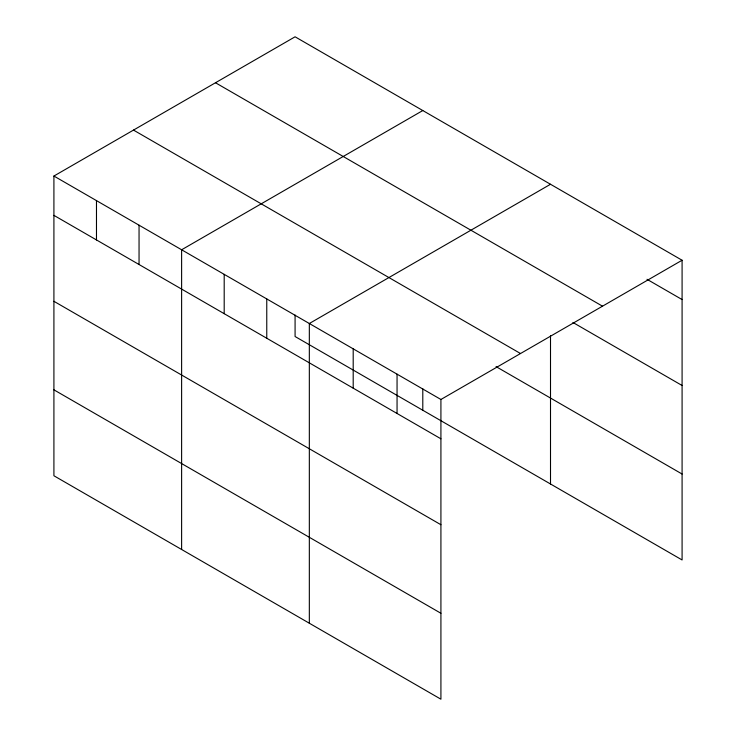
<?xml version="1.0" encoding="UTF-8"?>
<svg xmlns="http://www.w3.org/2000/svg" width="736" height="736" viewBox="0 0 736 736"><rect width="100%" height="100%" fill="white"/><g stroke="black" fill="none" stroke-linecap="round" stroke-linejoin="round"><path stroke-width="1.1" d="M53.912 176.042L440.919 399.482L440.919 699.2L53.912 475.76L53.912 176.042L295.081 36.8L682.088 260.24L682.088 559.958L295.081 336.518L295.081 315.036M422.795 110.538L181.617 249.78L181.617 549.498M550.51 184.267L309.332 323.509L309.332 623.226M440.919 399.482L682.088 260.24M646.999 279.303L682.088 299.561M215.492 82.754L602.508 306.185M572.93 322.469L682.088 385.498M133.492 130.088L520.508 353.528M496.055 366.62L682.088 474.03M53.912 215.363L440.919 438.803M53.912 301.3L440.919 524.731M53.912 389.832L440.919 613.272M550.51 335.634L550.51 483.994M422.795 388.774L422.795 410.256M397.054 374.155L397.054 413.485M353.197 348.836L353.197 388.157M266.763 298.936L266.763 338.256M224.195 274.353L224.195 313.683M139.049 225.198L139.049 264.528M96.48 200.615L96.48 239.945"/></g></svg>
